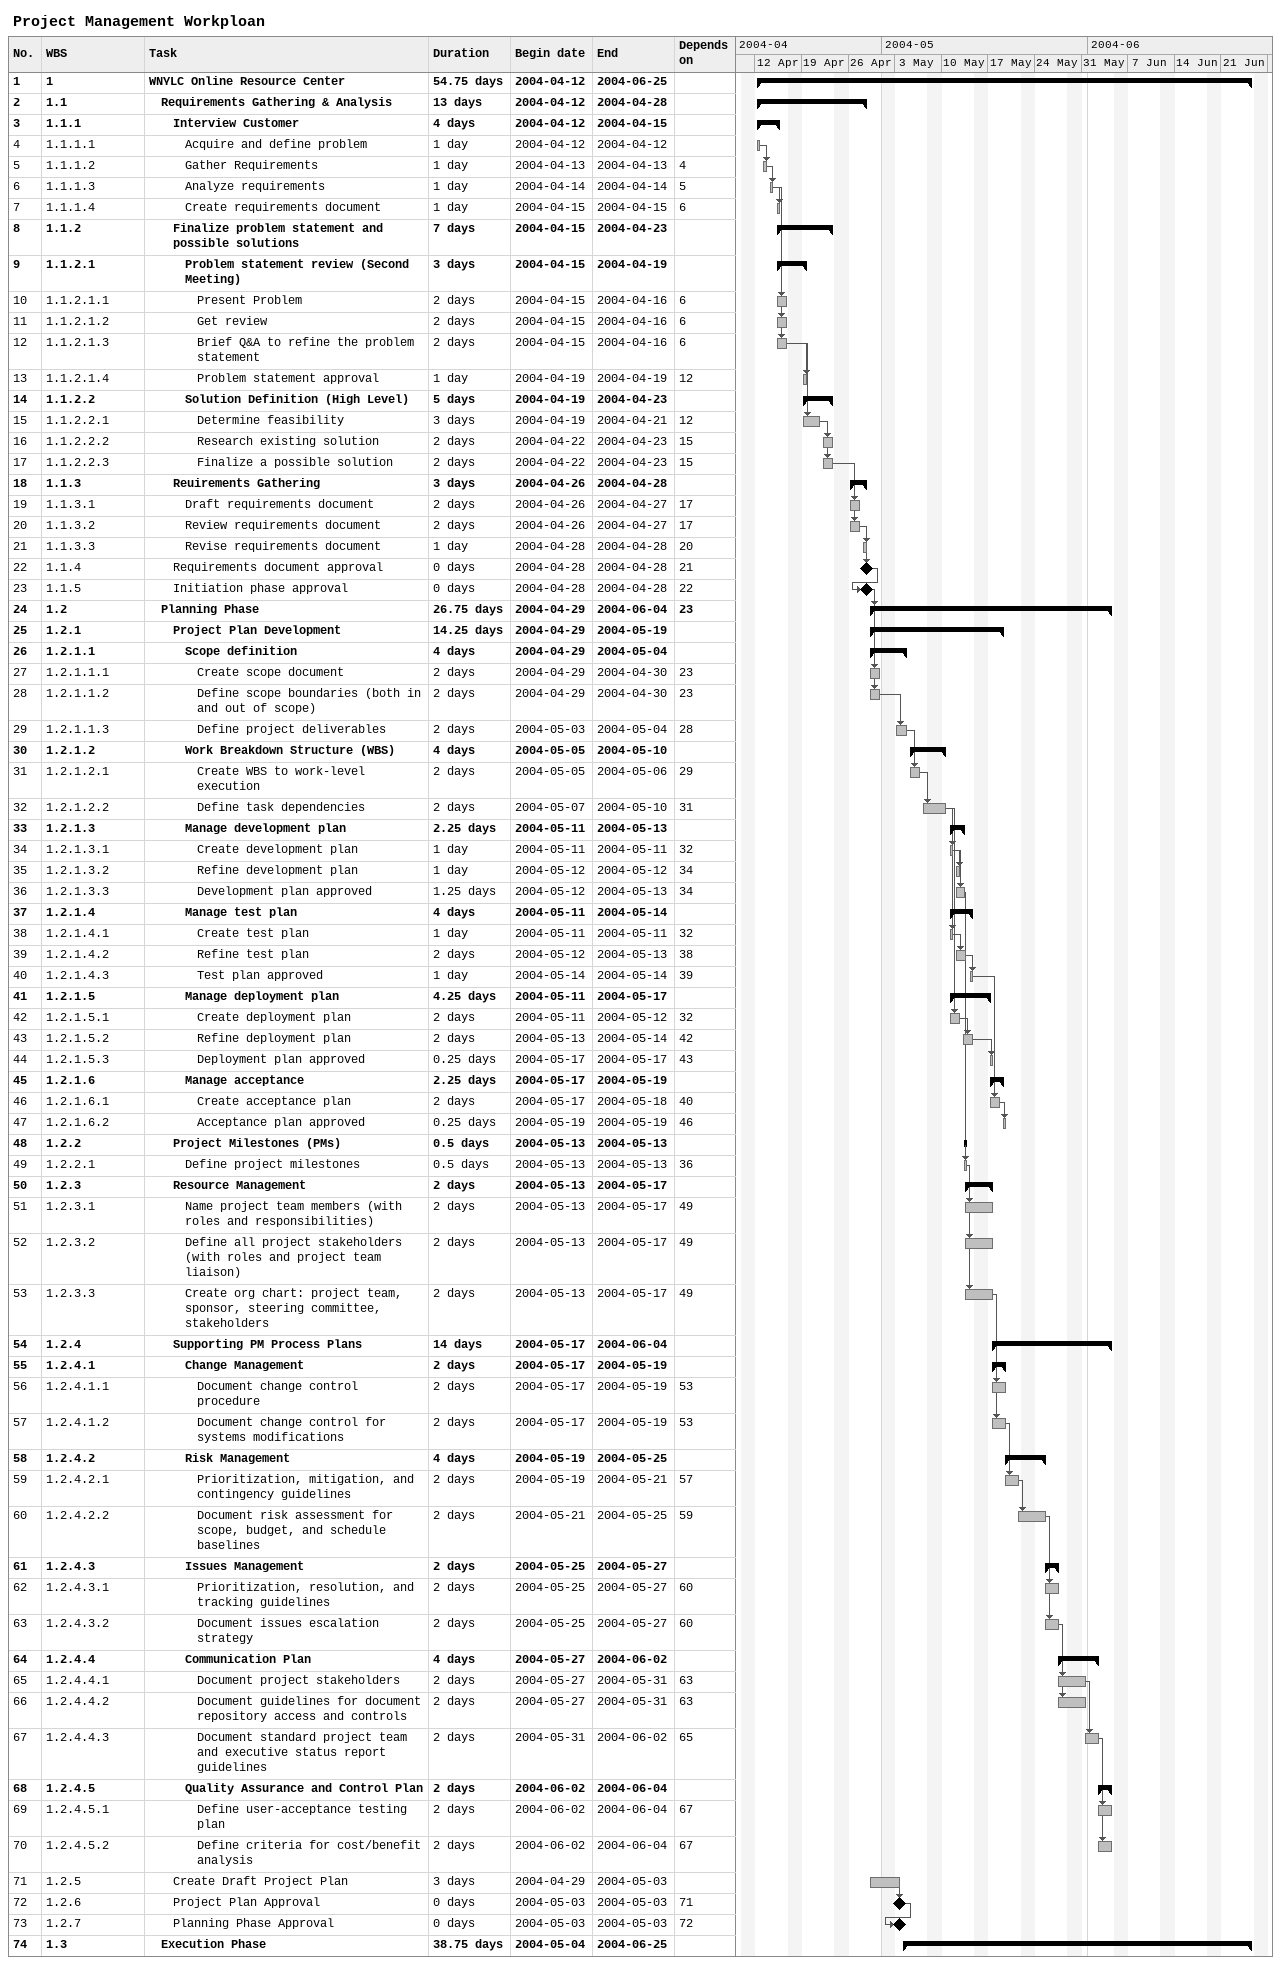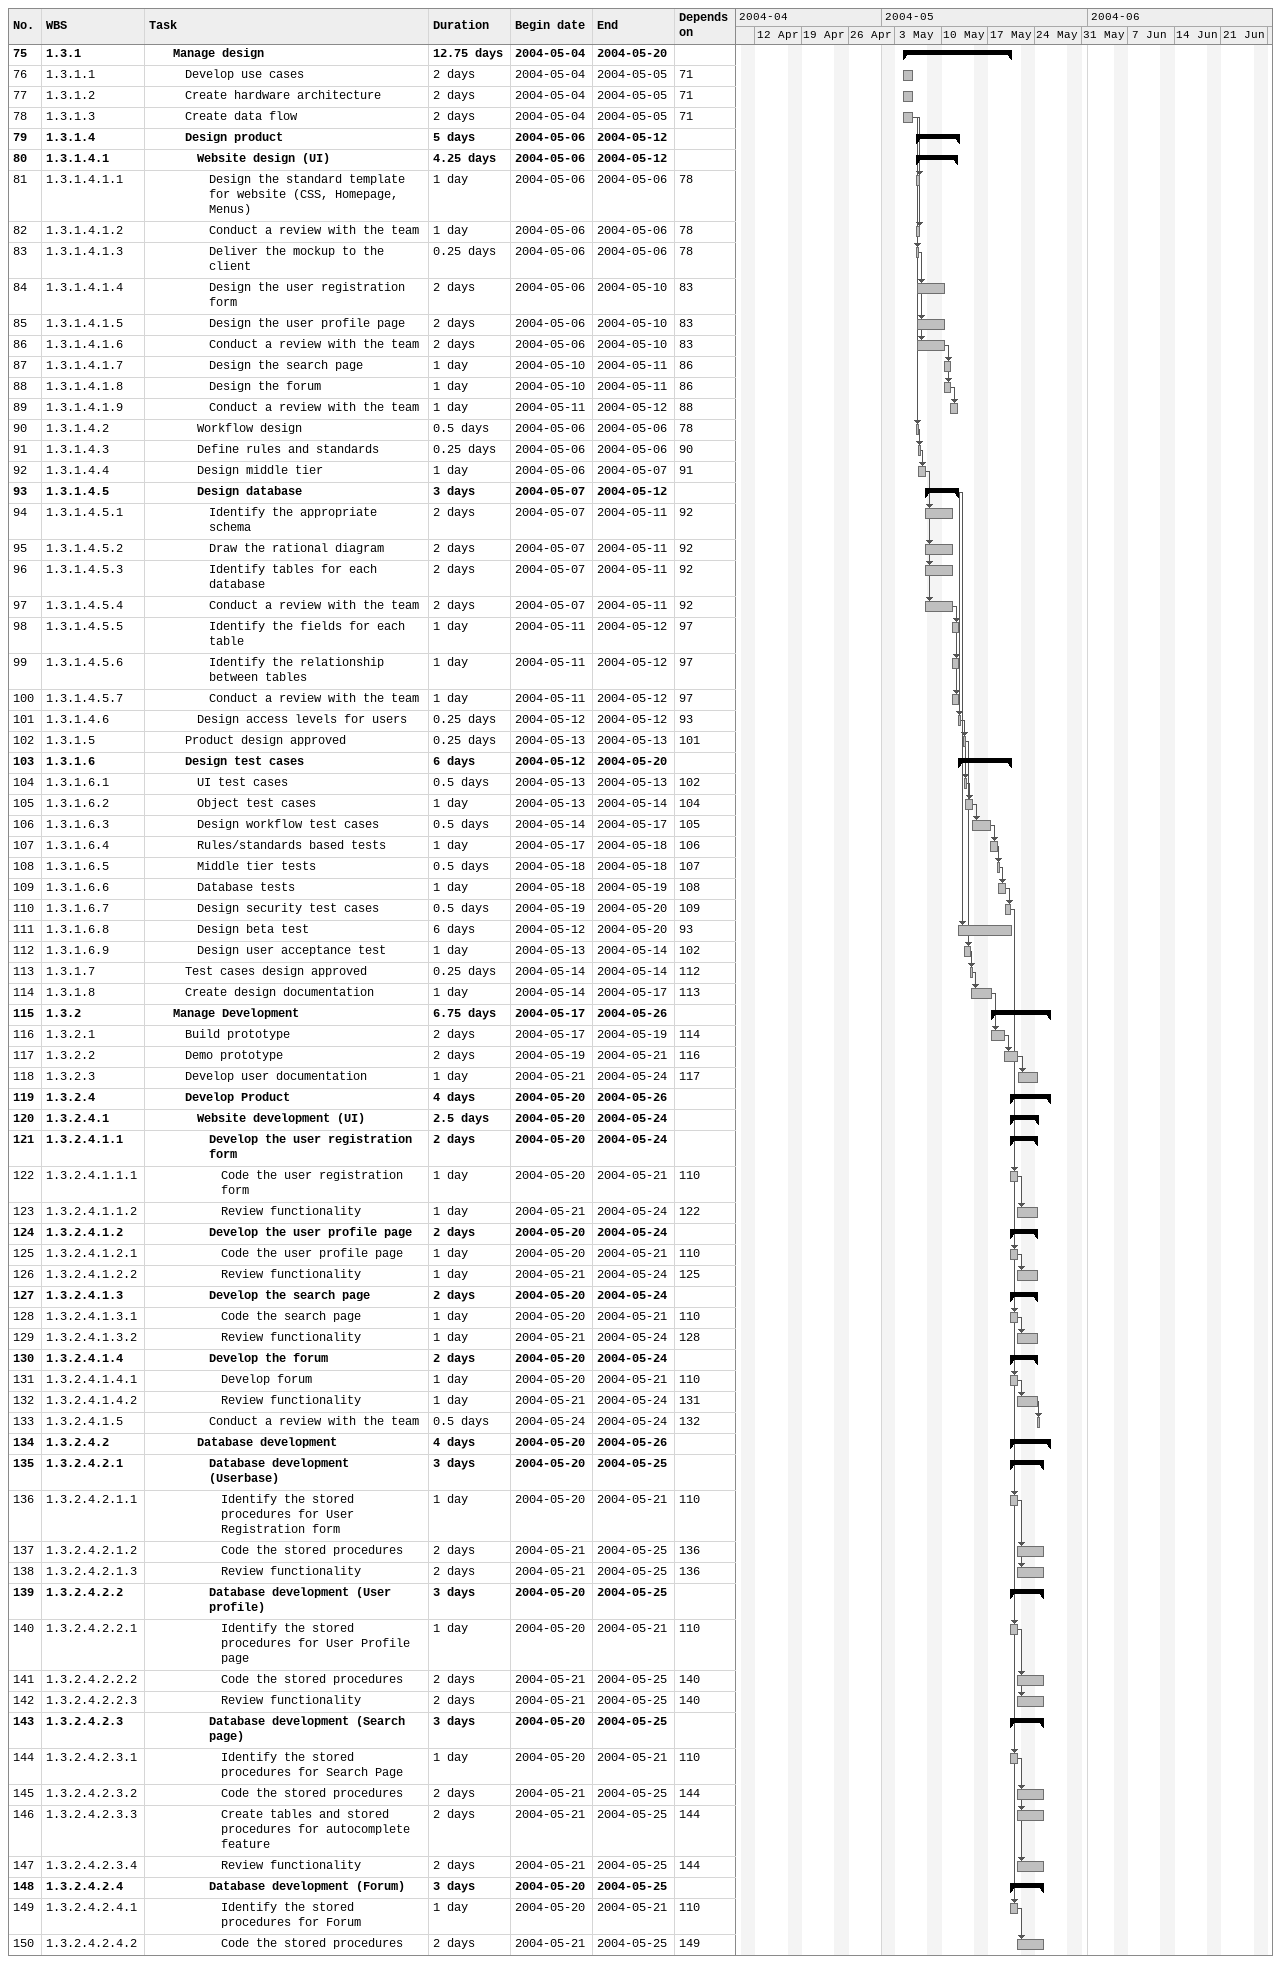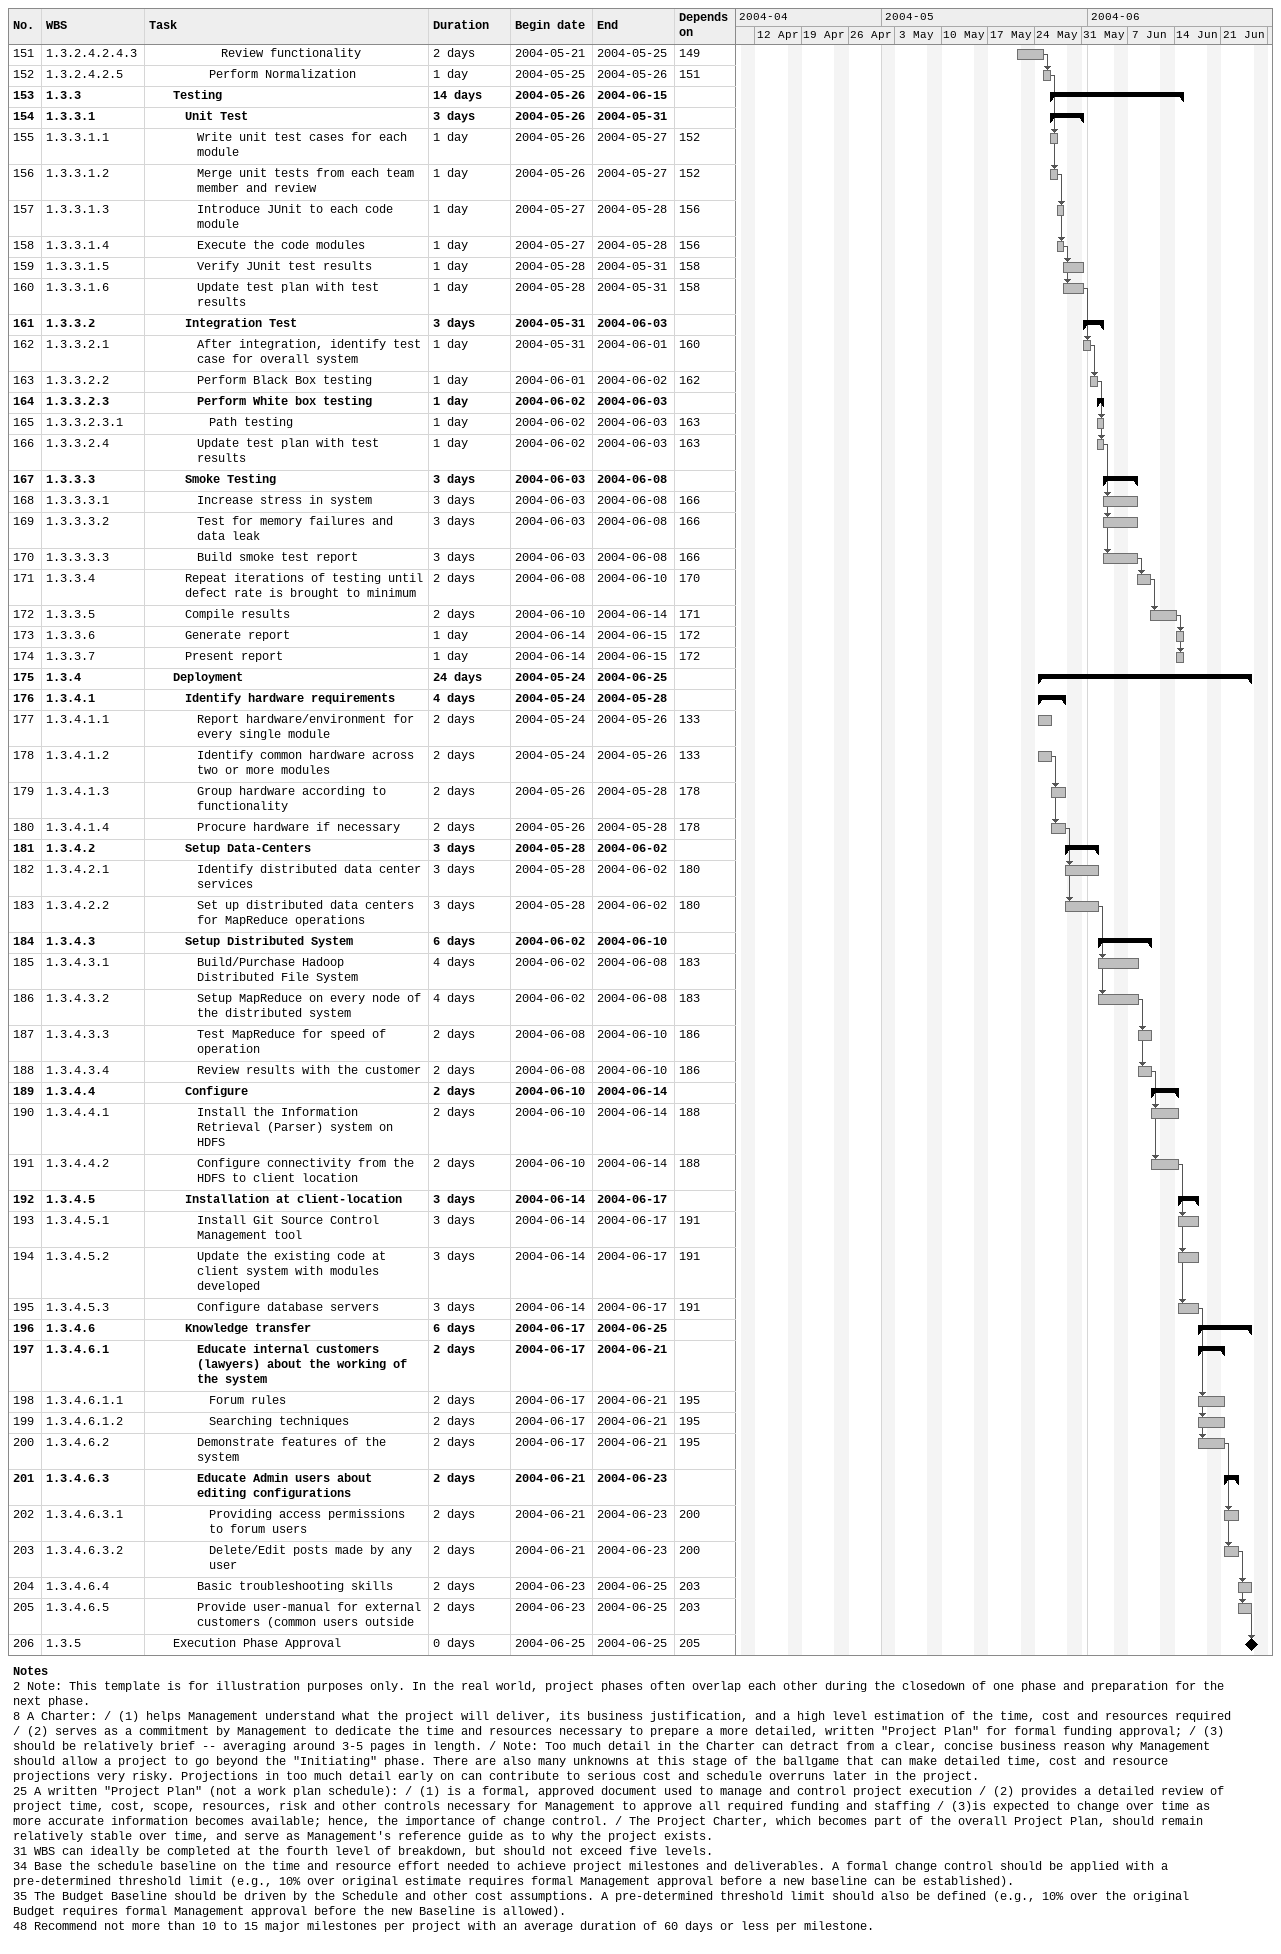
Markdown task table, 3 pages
Project Management Workploan

| ID | WBS | Task | Duration | Start | Finish | Predecessors |
|---|---|---|---|---|---|---|
| 1 | 1 | **WNYLC Online Resource Center** | 54.75d | 2004-04-12 | 2004-06-25 |  |
| 2 | 1.1 | **Requirements Gathering & Analysis** | 13d | 2004-04-12 | 2004-04-28 |  |
| 3 | 1.1.1 | **Interview Customer** | 4d | 2004-04-12 | 2004-04-15 |  |
| 4 | 1.1.1.1 | Acquire and define problem | 1d | 2004-04-12 | 2004-04-12 |  |
| 5 | 1.1.1.2 | Gather Requirements | 1d | 2004-04-13 | 2004-04-13 | 4 |
| 6 | 1.1.1.3 | Analyze requirements | 1d | 2004-04-14 | 2004-04-14 | 5 |
| 7 | 1.1.1.4 | Create requirements document | 1d | 2004-04-15 | 2004-04-15 | 6 |
| 8 | 1.1.2 | **Finalize problem statement and possible solutions** | 7d | 2004-04-15 | 2004-04-23 |  |
| 9 | 1.1.2.1 | **Problem statement review (Second Meeting)** | 3d | 2004-04-15 | 2004-04-19 |  |
| 10 | 1.1.2.1.1 | Present Problem | 2d | 2004-04-15 | 2004-04-16 | 6 |
| 11 | 1.1.2.1.2 | Get review | 2d | 2004-04-15 | 2004-04-16 | 6 |
| 12 | 1.1.2.1.3 | Brief Q&A to refine the problem statement | 2d | 2004-04-15 | 2004-04-16 | 6 |
| 13 | 1.1.2.1.4 | Problem statement approval | 1d | 2004-04-19 | 2004-04-19 | 12 |
| 14 | 1.1.2.2 | **Solution Definition (High Level)** | 5d | 2004-04-19 | 2004-04-23 |  |
| 15 | 1.1.2.2.1 | Determine feasibility | 3d | 2004-04-19 | 2004-04-21 | 12 |
| 16 | 1.1.2.2.2 | Research existing solution | 2d | 2004-04-22 | 2004-04-23 | 15 |
| 17 | 1.1.2.2.3 | Finalize a possible solution | 2d | 2004-04-22 | 2004-04-23 | 15 |
| 18 | 1.1.3 | **Reuirements Gathering** | 3d | 2004-04-26 | 2004-04-28 |  |
| 19 | 1.1.3.1 | Draft requirements document | 2d | 2004-04-26 | 2004-04-27 | 17 |
| 20 | 1.1.3.2 | Review requirements document | 2d | 2004-04-26 | 2004-04-27 | 17 |
| 21 | 1.1.3.3 | Revise requirements document | 1d | 2004-04-28 | 2004-04-28 | 20 |
| 22 | 1.1.4 | Requirements document approval | 0d | 2004-04-28 | 2004-04-28 | 21 |
| 23 | 1.1.5 | Initiation phase approval | 0d | 2004-04-28 | 2004-04-28 | 22 |
| 24 | 1.2 | **Planning Phase** | 26.75d | 2004-04-29 | 2004-06-04 | 23 |
| 25 | 1.2.1 | **Project Plan Development** | 14.25d | 2004-04-29 | 2004-05-19 |  |
| 26 | 1.2.1.1 | **Scope definition** | 4d | 2004-04-29 | 2004-05-04 |  |
| 27 | 1.2.1.1.1 | Create scope document | 2d | 2004-04-29 | 2004-04-30 | 23 |
| 28 | 1.2.1.1.2 | Define scope boundaries (both in and out of scope) | 2d | 2004-04-29 | 2004-04-30 | 23 |
| 29 | 1.2.1.1.3 | Define project deliverables | 2d | 2004-05-03 | 2004-05-04 | 28 |
| 30 | 1.2.1.2 | **Work Breakdown Structure (WBS)** | 4d | 2004-05-05 | 2004-05-10 |  |
| 31 | 1.2.1.2.1 | Create WBS to work-level execution | 2d | 2004-05-05 | 2004-05-06 | 29 |
| 32 | 1.2.1.2.2 | Define task dependencies | 2d | 2004-05-07 | 2004-05-10 | 31 |
| 33 | 1.2.1.3 | **Manage development plan** | 2.25d | 2004-05-11 | 2004-05-13 |  |
| 34 | 1.2.1.3.1 | Create development plan | 1d | 2004-05-11 | 2004-05-11 | 32 |
| 35 | 1.2.1.3.2 | Refine development plan | 1d | 2004-05-12 | 2004-05-12 | 34 |
| 36 | 1.2.1.3.3 | Development plan approved | 1.25d | 2004-05-12 | 2004-05-13 | 34 |
| 37 | 1.2.1.4 | **Manage test plan** | 4d | 2004-05-11 | 2004-05-14 |  |
| 38 | 1.2.1.4.1 | Create test plan | 1d | 2004-05-11 | 2004-05-11 | 32 |
| 39 | 1.2.1.4.2 | Refine test plan | 2d | 2004-05-12 | 2004-05-13 | 38 |
| 40 | 1.2.1.4.3 | Test plan approved | 1d | 2004-05-14 | 2004-05-14 | 39 |
| 41 | 1.2.1.5 | **Manage deployment plan** | 4.25d | 2004-05-11 | 2004-05-17 |  |
| 42 | 1.2.1.5.1 | Create deployment plan | 2d | 2004-05-11 | 2004-05-12 | 32 |
| 43 | 1.2.1.5.2 | Refine deployment plan | 2d | 2004-05-13 | 2004-05-14 | 42 |
| 44 | 1.2.1.5.3 | Deployment plan approved | 0.25d | 2004-05-17 | 2004-05-17 | 43 |
| 45 | 1.2.1.6 | **Manage acceptance** | 2.25d | 2004-05-17 | 2004-05-19 |  |
| 46 | 1.2.1.6.1 | Create acceptance plan | 2d | 2004-05-17 | 2004-05-18 | 40 |
| 47 | 1.2.1.6.2 | Acceptance plan approved | 0.25d | 2004-05-19 | 2004-05-19 | 46 |
| 48 | 1.2.2 | **Project Milestones (PMs)** | 0.5d | 2004-05-13 | 2004-05-13 |  |
| 49 | 1.2.2.1 | Define project milestones | 0.5d | 2004-05-13 | 2004-05-13 | 36 |
| 50 | 1.2.3 | **Resource Management** | 2d | 2004-05-13 | 2004-05-17 |  |
| 51 | 1.2.3.1 | Name project team members (with roles and responsibilities) | 2d | 2004-05-13 | 2004-05-17 | 49 |
| 52 | 1.2.3.2 | Define all project stakeholders (with roles and project team liaison) | 2d | 2004-05-13 | 2004-05-17 | 49 |
| 53 | 1.2.3.3 | Create org chart: project team, sponsor, steering committee, stakeholders | 2d | 2004-05-13 | 2004-05-17 | 49 |
| 54 | 1.2.4 | **Supporting PM Process Plans** | 14d | 2004-05-17 | 2004-06-04 |  |
| 55 | 1.2.4.1 | **Change Management** | 2d | 2004-05-17 | 2004-05-19 |  |
| 56 | 1.2.4.1.1 | Document change control procedure | 2d | 2004-05-17 | 2004-05-19 | 53 |
| 57 | 1.2.4.1.2 | Document change control for systems modifications | 2d | 2004-05-17 | 2004-05-19 | 53 |
| 58 | 1.2.4.2 | **Risk Management** | 4d | 2004-05-19 | 2004-05-25 |  |
| 59 | 1.2.4.2.1 | Prioritization, mitigation, and contingency guidelines | 2d | 2004-05-19 | 2004-05-21 | 57 |
| 60 | 1.2.4.2.2 | Document risk assessment for scope, budget, and schedule baselines | 2d | 2004-05-21 | 2004-05-25 | 59 |
| 61 | 1.2.4.3 | **Issues Management** | 2d | 2004-05-25 | 2004-05-27 |  |
| 62 | 1.2.4.3.1 | Prioritization, resolution, and tracking guidelines | 2d | 2004-05-25 | 2004-05-27 | 60 |
| 63 | 1.2.4.3.2 | Document issues escalation strategy | 2d | 2004-05-25 | 2004-05-27 | 60 |
| 64 | 1.2.4.4 | **Communication Plan** | 4d | 2004-05-27 | 2004-06-02 |  |
| 65 | 1.2.4.4.1 | Document project stakeholders | 2d | 2004-05-27 | 2004-05-31 | 63 |
| 66 | 1.2.4.4.2 | Document guidelines for document repository access and controls | 2d | 2004-05-27 | 2004-05-31 | 63 |
| 67 | 1.2.4.4.3 | Document standard project team and executive status report guidelines | 2d | 2004-05-31 | 2004-06-02 | 65 |
| 68 | 1.2.4.5 | **Quality Assurance and Control Plan** | 2d | 2004-06-02 | 2004-06-04 |  |
| 69 | 1.2.4.5.1 | Define user-acceptance testing plan | 2d | 2004-06-02 | 2004-06-04 | 67 |
| 70 | 1.2.4.5.2 | Define criteria for cost/benefit analysis | 2d | 2004-06-02 | 2004-06-04 | 67 |
| 71 | 1.2.5 | Create Draft Project Plan | 3d | 2004-04-29 | 2004-05-03 |  |
| 72 | 1.2.6 | Project Plan Approval | 0d | 2004-05-03 | 2004-05-03 | 71 |
| 73 | 1.2.7 | Planning Phase Approval | 0d | 2004-05-03 | 2004-05-03 | 72 |
| 74 | 1.3 | **Execution Phase** | 38.75d | 2004-05-04 | 2004-06-25 |  |
| 75 | 1.3.1 | **Manage design** | 12.75d | 2004-05-04 | 2004-05-20 |  |
| 76 | 1.3.1.1 | Develop use cases | 2d | 2004-05-04 | 2004-05-05 | 71 |
| 77 | 1.3.1.2 | Create hardware architecture | 2d | 2004-05-04 | 2004-05-05 | 71 |
| 78 | 1.3.1.3 | Create data flow | 2d | 2004-05-04 | 2004-05-05 | 71 |
| 79 | 1.3.1.4 | **Design product** | 5d | 2004-05-06 | 2004-05-12 |  |
| 80 | 1.3.1.4.1 | **Website design (UI)** | 4.25d | 2004-05-06 | 2004-05-12 |  |
| 81 | 1.3.1.4.1.1 | Design the standard template for website (CSS, Homepage, Menus) | 1d | 2004-05-06 | 2004-05-06 | 78 |
| 82 | 1.3.1.4.1.2 | Conduct a review with the team | 1d | 2004-05-06 | 2004-05-06 | 78 |
| 83 | 1.3.1.4.1.3 | Deliver the mockup to the client | 0.25d | 2004-05-06 | 2004-05-06 | 78 |
| 84 | 1.3.1.4.1.4 | Design the user registration form | 2d | 2004-05-06 | 2004-05-10 | 83 |
| 85 | 1.3.1.4.1.5 | Design the user profile page | 2d | 2004-05-06 | 2004-05-10 | 83 |
| 86 | 1.3.1.4.1.6 | Conduct a review with the team | 2d | 2004-05-06 | 2004-05-10 | 83 |
| 87 | 1.3.1.4.1.7 | Design the search page | 1d | 2004-05-10 | 2004-05-11 | 86 |
| 88 | 1.3.1.4.1.8 | Design the forum | 1d | 2004-05-10 | 2004-05-11 | 86 |
| 89 | 1.3.1.4.1.9 | Conduct a review with the team | 1d | 2004-05-11 | 2004-05-12 | 88 |
| 90 | 1.3.1.4.2 | Workflow design | 0.5d | 2004-05-06 | 2004-05-06 | 78 |
| 91 | 1.3.1.4.3 | Define rules and standards | 0.25d | 2004-05-06 | 2004-05-06 | 90 |
| 92 | 1.3.1.4.4 | Design middle tier | 1d | 2004-05-06 | 2004-05-07 | 91 |
| 93 | 1.3.1.4.5 | **Design database** | 3d | 2004-05-07 | 2004-05-12 |  |
| 94 | 1.3.1.4.5.1 | Identify the appropriate schema | 2d | 2004-05-07 | 2004-05-11 | 92 |
| 95 | 1.3.1.4.5.2 | Draw the rational diagram | 2d | 2004-05-07 | 2004-05-11 | 92 |
| 96 | 1.3.1.4.5.3 | Identify tables for each database | 2d | 2004-05-07 | 2004-05-11 | 92 |
| 97 | 1.3.1.4.5.4 | Conduct a review with the team | 2d | 2004-05-07 | 2004-05-11 | 92 |
| 98 | 1.3.1.4.5.5 | Identify the fields for each table | 1d | 2004-05-11 | 2004-05-12 | 97 |
| 99 | 1.3.1.4.5.6 | Identify the relationship between tables | 1d | 2004-05-11 | 2004-05-12 | 97 |
| 100 | 1.3.1.4.5.7 | Conduct a review with the team | 1d | 2004-05-11 | 2004-05-12 | 97 |
| 101 | 1.3.1.4.6 | Design access levels for users | 0.25d | 2004-05-12 | 2004-05-12 | 93 |
| 102 | 1.3.1.5 | Product design approved | 0.25d | 2004-05-13 | 2004-05-13 | 101 |
| 103 | 1.3.1.6 | **Design test cases** | 6d | 2004-05-12 | 2004-05-20 |  |
| 104 | 1.3.1.6.1 | UI test cases | 0.5d | 2004-05-13 | 2004-05-13 | 102 |
| 105 | 1.3.1.6.2 | Object test cases | 1d | 2004-05-13 | 2004-05-14 | 104 |
| 106 | 1.3.1.6.3 | Design workflow test cases | 0.5d | 2004-05-14 | 2004-05-17 | 105 |
| 107 | 1.3.1.6.4 | Rules/standards based tests | 1d | 2004-05-17 | 2004-05-18 | 106 |
| 108 | 1.3.1.6.5 | Middle tier tests | 0.5d | 2004-05-18 | 2004-05-18 | 107 |
| 109 | 1.3.1.6.6 | Database tests | 1d | 2004-05-18 | 2004-05-19 | 108 |
| 110 | 1.3.1.6.7 | Design security test cases | 0.5d | 2004-05-19 | 2004-05-20 | 109 |
| 111 | 1.3.1.6.8 | Design beta test | 6d | 2004-05-12 | 2004-05-20 | 93 |
| 112 | 1.3.1.6.9 | Design user acceptance test | 1d | 2004-05-13 | 2004-05-14 | 102 |
| 113 | 1.3.1.7 | Test cases design approved | 0.25d | 2004-05-14 | 2004-05-14 | 112 |
| 114 | 1.3.1.8 | Create design documentation | 1d | 2004-05-14 | 2004-05-17 | 113 |
| 115 | 1.3.2 | **Manage Development** | 6.75d | 2004-05-17 | 2004-05-26 |  |
| 116 | 1.3.2.1 | Build prototype | 2d | 2004-05-17 | 2004-05-19 | 114 |
| 117 | 1.3.2.2 | Demo prototype | 2d | 2004-05-19 | 2004-05-21 | 116 |
| 118 | 1.3.2.3 | Develop user documentation | 1d | 2004-05-21 | 2004-05-24 | 117 |
| 119 | 1.3.2.4 | **Develop Product** | 4d | 2004-05-20 | 2004-05-26 |  |
| 120 | 1.3.2.4.1 | **Website development (UI)** | 2.5d | 2004-05-20 | 2004-05-24 |  |
| 121 | 1.3.2.4.1.1 | **Develop the user registration form** | 2d | 2004-05-20 | 2004-05-24 |  |
| 122 | 1.3.2.4.1.1.1 | Code the user registration form | 1d | 2004-05-20 | 2004-05-21 | 110 |
| 123 | 1.3.2.4.1.1.2 | Review functionality | 1d | 2004-05-21 | 2004-05-24 | 122 |
| 124 | 1.3.2.4.1.2 | **Develop the user profile page** | 2d | 2004-05-20 | 2004-05-24 |  |
| 125 | 1.3.2.4.1.2.1 | Code the user profile page | 1d | 2004-05-20 | 2004-05-21 | 110 |
| 126 | 1.3.2.4.1.2.2 | Review functionality | 1d | 2004-05-21 | 2004-05-24 | 125 |
| 127 | 1.3.2.4.1.3 | **Develop the search page** | 2d | 2004-05-20 | 2004-05-24 |  |
| 128 | 1.3.2.4.1.3.1 | Code the search page | 1d | 2004-05-20 | 2004-05-21 | 110 |
| 129 | 1.3.2.4.1.3.2 | Review functionality | 1d | 2004-05-21 | 2004-05-24 | 128 |
| 130 | 1.3.2.4.1.4 | **Develop the forum** | 2d | 2004-05-20 | 2004-05-24 |  |
| 131 | 1.3.2.4.1.4.1 | Develop forum | 1d | 2004-05-20 | 2004-05-21 | 110 |
| 132 | 1.3.2.4.1.4.2 | Review functionality | 1d | 2004-05-21 | 2004-05-24 | 131 |
| 133 | 1.3.2.4.1.5 | Conduct a review with the team | 0.5d | 2004-05-24 | 2004-05-24 | 132 |
| 134 | 1.3.2.4.2 | **Database development** | 4d | 2004-05-20 | 2004-05-26 |  |
| 135 | 1.3.2.4.2.1 | **Database development (Userbase)** | 3d | 2004-05-20 | 2004-05-25 |  |
| 136 | 1.3.2.4.2.1.1 | Identify the stored procedures for User Registration form | 1d | 2004-05-20 | 2004-05-21 | 110 |
| 137 | 1.3.2.4.2.1.2 | Code the stored procedures | 2d | 2004-05-21 | 2004-05-25 | 136 |
| 138 | 1.3.2.4.2.1.3 | Review functionality | 2d | 2004-05-21 | 2004-05-25 | 136 |
| 139 | 1.3.2.4.2.2 | **Database development (User profile)** | 3d | 2004-05-20 | 2004-05-25 |  |
| 140 | 1.3.2.4.2.2.1 | Identify the stored procedures for User Profile page | 1d | 2004-05-20 | 2004-05-21 | 110 |
| 141 | 1.3.2.4.2.2.2 | Code the stored procedures | 2d | 2004-05-21 | 2004-05-25 | 140 |
| 142 | 1.3.2.4.2.2.3 | Review functionality | 2d | 2004-05-21 | 2004-05-25 | 140 |
| 143 | 1.3.2.4.2.3 | **Database development (Search page)** | 3d | 2004-05-20 | 2004-05-25 |  |
| 144 | 1.3.2.4.2.3.1 | Identify the stored procedures for Search Page | 1d | 2004-05-20 | 2004-05-21 | 110 |
| 145 | 1.3.2.4.2.3.2 | Code the stored procedures | 2d | 2004-05-21 | 2004-05-25 | 144 |
| 146 | 1.3.2.4.2.3.3 | Create tables and stored procedures for autocomplete feature | 2d | 2004-05-21 | 2004-05-25 | 144 |
| 147 | 1.3.2.4.2.3.4 | Review functionality | 2d | 2004-05-21 | 2004-05-25 | 144 |
| 148 | 1.3.2.4.2.4 | **Database development (Forum)** | 3d | 2004-05-20 | 2004-05-25 |  |
| 149 | 1.3.2.4.2.4.1 | Identify the stored procedures for Forum | 1d | 2004-05-20 | 2004-05-21 | 110 |
| 150 | 1.3.2.4.2.4.2 | Code the stored procedures | 2d | 2004-05-21 | 2004-05-25 | 149 |
| 151 | 1.3.2.4.2.4.3 | Review functionality | 2d | 2004-05-21 | 2004-05-25 | 149 |
| 152 | 1.3.2.4.2.5 | Perform Normalization | 1d | 2004-05-25 | 2004-05-26 | 151 |
| 153 | 1.3.3 | **Testing** | 14d | 2004-05-26 | 2004-06-15 |  |
| 154 | 1.3.3.1 | **Unit Test** | 3d | 2004-05-26 | 2004-05-31 |  |
| 155 | 1.3.3.1.1 | Write unit test cases for each module | 1d | 2004-05-26 | 2004-05-27 | 152 |
| 156 | 1.3.3.1.2 | Merge unit tests from each team member and review | 1d | 2004-05-26 | 2004-05-27 | 152 |
| 157 | 1.3.3.1.3 | Introduce JUnit to each code module | 1d | 2004-05-27 | 2004-05-28 | 156 |
| 158 | 1.3.3.1.4 | Execute the code modules | 1d | 2004-05-27 | 2004-05-28 | 156 |
| 159 | 1.3.3.1.5 | Verify JUnit test results | 1d | 2004-05-28 | 2004-05-31 | 158 |
| 160 | 1.3.3.1.6 | Update test plan with test results | 1d | 2004-05-28 | 2004-05-31 | 158 |
| 161 | 1.3.3.2 | **Integration Test** | 3d | 2004-05-31 | 2004-06-03 |  |
| 162 | 1.3.3.2.1 | After integration, identify test case for overall system | 1d | 2004-05-31 | 2004-06-01 | 160 |
| 163 | 1.3.3.2.2 | Perform Black Box testing | 1d | 2004-06-01 | 2004-06-02 | 162 |
| 164 | 1.3.3.2.3 | **Perform White box testing** | 1d | 2004-06-02 | 2004-06-03 |  |
| 165 | 1.3.3.2.3.1 | Path testing | 1d | 2004-06-02 | 2004-06-03 | 163 |
| 166 | 1.3.3.2.4 | Update test plan with test results | 1d | 2004-06-02 | 2004-06-03 | 163 |
| 167 | 1.3.3.3 | **Smoke Testing** | 3d | 2004-06-03 | 2004-06-08 |  |
| 168 | 1.3.3.3.1 | Increase stress in system | 3d | 2004-06-03 | 2004-06-08 | 166 |
| 169 | 1.3.3.3.2 | Test for memory failures and data leak | 3d | 2004-06-03 | 2004-06-08 | 166 |
| 170 | 1.3.3.3.3 | Build smoke test report | 3d | 2004-06-03 | 2004-06-08 | 166 |
| 171 | 1.3.3.4 | Repeat iterations of testing until defect rate is brought to minimum | 2d | 2004-06-08 | 2004-06-10 | 170 |
| 172 | 1.3.3.5 | Compile results | 2d | 2004-06-10 | 2004-06-14 | 171 |
| 173 | 1.3.3.6 | Generate report | 1d | 2004-06-14 | 2004-06-15 | 172 |
| 174 | 1.3.3.7 | Present report | 1d | 2004-06-14 | 2004-06-15 | 172 |
| 175 | 1.3.4 | **Deployment** | 24d | 2004-05-24 | 2004-06-25 |  |
| 176 | 1.3.4.1 | **Identify hardware requirements** | 4d | 2004-05-24 | 2004-05-28 |  |
| 177 | 1.3.4.1.1 | Report hardware/environment for every single module | 2d | 2004-05-24 | 2004-05-26 | 133 |
| 178 | 1.3.4.1.2 | Identify common hardware across two or more modules | 2d | 2004-05-24 | 2004-05-26 | 133 |
| 179 | 1.3.4.1.3 | Group hardware according to functionality | 2d | 2004-05-26 | 2004-05-28 | 178 |
| 180 | 1.3.4.1.4 | Procure hardware if necessary | 2d | 2004-05-26 | 2004-05-28 | 178 |
| 181 | 1.3.4.2 | **Setup Data-Centers** | 3d | 2004-05-28 | 2004-06-02 |  |
| 182 | 1.3.4.2.1 | Identify distributed data center services | 3d | 2004-05-28 | 2004-06-02 | 180 |
| 183 | 1.3.4.2.2 | Set up distributed data centers for MapReduce operations | 3d | 2004-05-28 | 2004-06-02 | 180 |
| 184 | 1.3.4.3 | **Setup Distributed System** | 6d | 2004-06-02 | 2004-06-10 |  |
| 185 | 1.3.4.3.1 | Build/Purchase Hadoop Distributed File System | 4d | 2004-06-02 | 2004-06-08 | 183 |
| 186 | 1.3.4.3.2 | Setup MapReduce on every node of the distributed system | 4d | 2004-06-02 | 2004-06-08 | 183 |
| 187 | 1.3.4.3.3 | Test MapReduce for speed of operation | 2d | 2004-06-08 | 2004-06-10 | 186 |
| 188 | 1.3.4.3.4 | Review results with the customer | 2d | 2004-06-08 | 2004-06-10 | 186 |
| 189 | 1.3.4.4 | **Configure** | 2d | 2004-06-10 | 2004-06-14 |  |
| 190 | 1.3.4.4.1 | Install the Information Retrieval (Parser) system on HDFS | 2d | 2004-06-10 | 2004-06-14 | 188 |
| 191 | 1.3.4.4.2 | Configure connectivity from the HDFS to client location | 2d | 2004-06-10 | 2004-06-14 | 188 |
| 192 | 1.3.4.5 | **Installation at client-location** | 3d | 2004-06-14 | 2004-06-17 |  |
| 193 | 1.3.4.5.1 | Install Git Source Control Management tool | 3d | 2004-06-14 | 2004-06-17 | 191 |
| 194 | 1.3.4.5.2 | Update the existing code at client system with modules developed | 3d | 2004-06-14 | 2004-06-17 | 191 |
| 195 | 1.3.4.5.3 | Configure database servers | 3d | 2004-06-14 | 2004-06-17 | 191 |
| 196 | 1.3.4.6 | **Knowledge transfer** | 6d | 2004-06-17 | 2004-06-25 |  |
| 197 | 1.3.4.6.1 | **Educate internal customers (lawyers) about the working of the system** | 2d | 2004-06-17 | 2004-06-21 |  |
| 198 | 1.3.4.6.1.1 | Forum rules | 2d | 2004-06-17 | 2004-06-21 | 195 |
| 199 | 1.3.4.6.1.2 | Searching techniques | 2d | 2004-06-17 | 2004-06-21 | 195 |
| 200 | 1.3.4.6.2 | Demonstrate features of the system | 2d | 2004-06-17 | 2004-06-21 | 195 |
| 201 | 1.3.4.6.3 | **Educate Admin users about editing configurations** | 2d | 2004-06-21 | 2004-06-23 |  |
| 202 | 1.3.4.6.3.1 | Providing access permissions to forum users | 2d | 2004-06-21 | 2004-06-23 | 200 |
| 203 | 1.3.4.6.3.2 | Delete/Edit posts made by any user | 2d | 2004-06-21 | 2004-06-23 | 200 |
| 204 | 1.3.4.6.4 | Basic troubleshooting skills | 2d | 2004-06-23 | 2004-06-25 | 203 |
| 205 | 1.3.4.6.5 | Provide user-manual for external customers (common users outside | 2d | 2004-06-23 | 2004-06-25 | 203 |
| 206 | 1.3.5 | Execution Phase Approval | 0d | 2004-06-25 | 2004-06-25 | 205 |

Notes
- 2: Note: This template is for illustration purposes only. In the real world, project phases often overlap each other during the closedown of one phase and preparation for the next phase.
- 8: A Charter: / (1) helps Management understand what the project will deliver, its business justification, and a high level estimation of the time, cost and resources required / (2) serves as a commitment by Management to dedicate the time and resources necessary to prepare a more detailed, written "Project Plan" for formal funding approval; / (3) should be relatively brief -- averaging around 3-5 pages in length. / Note: Too much detail in the Charter can detract from a clear, concise business reason why Management should allow a project to go beyond the "Initiating" phase. There are also many unknowns at this stage of the ballgame that can make detailed time, cost and resource projections very risky. Projections in too much detail early on can contribute to serious cost and schedule overruns later in the project.
- 25: A written "Project Plan" (not a work plan schedule): / (1) is a formal, approved document used to manage and control project execution / (2) provides a detailed review of project time, cost, scope, resources, risk and other controls necessary for Management to approve all required funding and staffing / (3)is expected to change over time as more accurate information becomes available; hence, the importance of change control. / The Project Charter, which becomes part of the overall Project Plan, should remain relatively stable over time, and serve as Management's reference guide as to why the project exists.
- 31: WBS can ideally be completed at the fourth level of breakdown, but should not exceed five levels.
- 34: Base the schedule baseline on the time and resource effort needed to achieve project milestones and deliverables. A formal change control should be applied with a pre-determined threshold limit (e.g., 10% over original estimate requires formal Management approval before a new baseline can be established).
- 35: The Budget Baseline should be driven by the Schedule and other cost assumptions. A pre-determined threshold limit should also be defined (e.g., 10% over the original Budget requires formal Management approval before the new Baseline is allowed).
- 48: Recommend not more than 10 to 15 major milestones per project with an average duration of 60 days or less per milestone.
